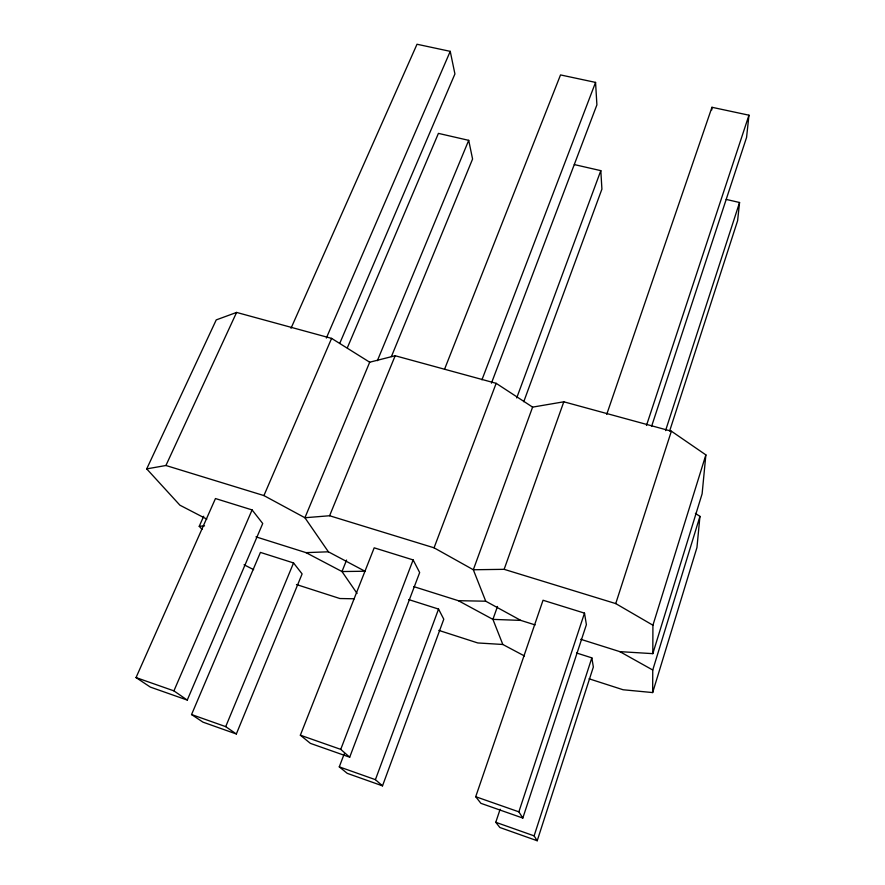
<?xml version="1.0" encoding="UTF-8"?>
<svg xmlns="http://www.w3.org/2000/svg" width="885" height="885" viewBox="0 0 885 885"><rect width="100%" height="100%" fill="white"/><g stroke="black" fill="none" stroke-linecap="round" stroke-linejoin="round"><path stroke-width="1.33" d="M589.067 678.795L623.106 689.758L652.665 692.568L652.754 670.022L699.947 516.364L695.389 513.388M580.748 639.302L619.843 651.637L652.809 653.65L652.92 625.219L705.865 454.879L671.372 431.183L563.811 401.801L532.604 407.122L496.164 383.327L395.175 355.748L369.698 362.208L331.598 338.38L236.594 312.427L216.239 319.894L146.711 468.884L179.909 505.191L206.791 519.119M711.783 109.906L711.96 107.284L748.964 115.194L746.564 137.452L651.57 426.415M699.947 516.364L696.949 547.538L652.665 692.568M705.865 454.879L702.115 493.819L652.809 653.65M726.198 199.424L739.561 202.499L737.603 220.719L669.635 431.017M500.147 809.233L495.766 822.287L499.859 827.497L537.206 840.75L593.348 667.024L591.844 657.854L576.533 652.986M652.92 625.219L615.739 603.592L671.372 431.183M537.206 840.75L534.109 835.86L591.844 657.854M665.564 430.619L739.561 202.499M522.814 818.061L586.39 624.655L584.498 613.128L543.036 600.251L475.71 796.71L480.898 803.326L522.814 818.061L518.864 811.844L475.71 796.71M518.864 811.844L584.498 613.128M646.481 425.464L748.964 115.194M606.723 414.379L711.96 107.284M497.503 606.446L492.912 619.378L502.824 644.479L524.462 655.973M146.711 468.884L165.926 465.499L263.918 495.578L304.916 517.747L329.596 515.745L434.059 547.815L473.32 569.752L504.14 569.332L563.811 401.801M532.604 407.122L473.32 569.752L485.732 601.203L520.8 620.396L535.137 624.921M344.188 753.965L339.276 766.864L347.241 773.346L382.508 785.858L443.783 619.201L438.551 609.079L408.759 599.599M523.754 401.702L601.911 189.125L600.815 170.65L574.321 164.577M382.508 785.858L375.417 779.663L438.551 609.079M516.707 397.918L600.815 170.65M434.059 547.815L496.164 383.327M349.697 757.195L419.667 572.562L413.129 559.917L374.189 547.826L300.358 735.203L310.403 743.378L349.697 757.195L340.747 749.374L300.358 735.203M491.44 383.161L596.899 104.861L595.561 82.405L560.526 74.926L444.502 369.366M340.747 749.374L413.129 559.917M481.938 379.82L595.561 82.405M346.577 560.061L341.986 571.544L357.064 593.437M329.596 515.745L395.175 355.748M236.339 733.986L302.117 573.9L293.543 562.948L260.433 552.406L191.558 714.549L202.975 722.149L236.339 733.986L225.708 726.64L191.558 714.549M391.413 356.555L472.579 159.023L468.707 140.339L438.418 133.381L347.318 347.838M225.708 726.64L293.543 562.948M377.364 360.704L468.707 140.339M369.698 362.208L304.916 517.747L328.379 551.798L364.963 571.234L341.986 571.544L306.022 552.638L255.975 536.852M187.255 700.079L262.734 523.522L252.092 509.915L215.464 498.543L136.036 677.578L150.328 687.092L187.255 700.079L173.914 690.864L136.036 677.578M339.707 343.457L454.923 73.953L450.233 51.352L417.012 44.25L291.01 328.28M173.914 690.864L252.092 509.915M326.355 338.048L450.233 51.352M263.918 495.578L331.598 338.38M202.012 529.352L199.236 526.309L203.716 516.221M165.926 465.499L236.594 312.427M199.236 526.309L204.535 525.889M306.022 552.638L328.379 551.798M354.277 598.791L339.873 598.525L296.464 584.542M413.638 586.589L458.364 600.694L485.732 601.203M520.8 620.396L492.912 619.378L458.364 600.694M502.824 644.479L477.778 642.952L438.805 630.385M504.14 569.332L615.739 603.592M339.276 766.864L375.417 779.663M495.766 822.287L534.109 835.86M244.05 564.774L253.641 569.641M619.843 651.637L652.754 670.022"/></g></svg>
